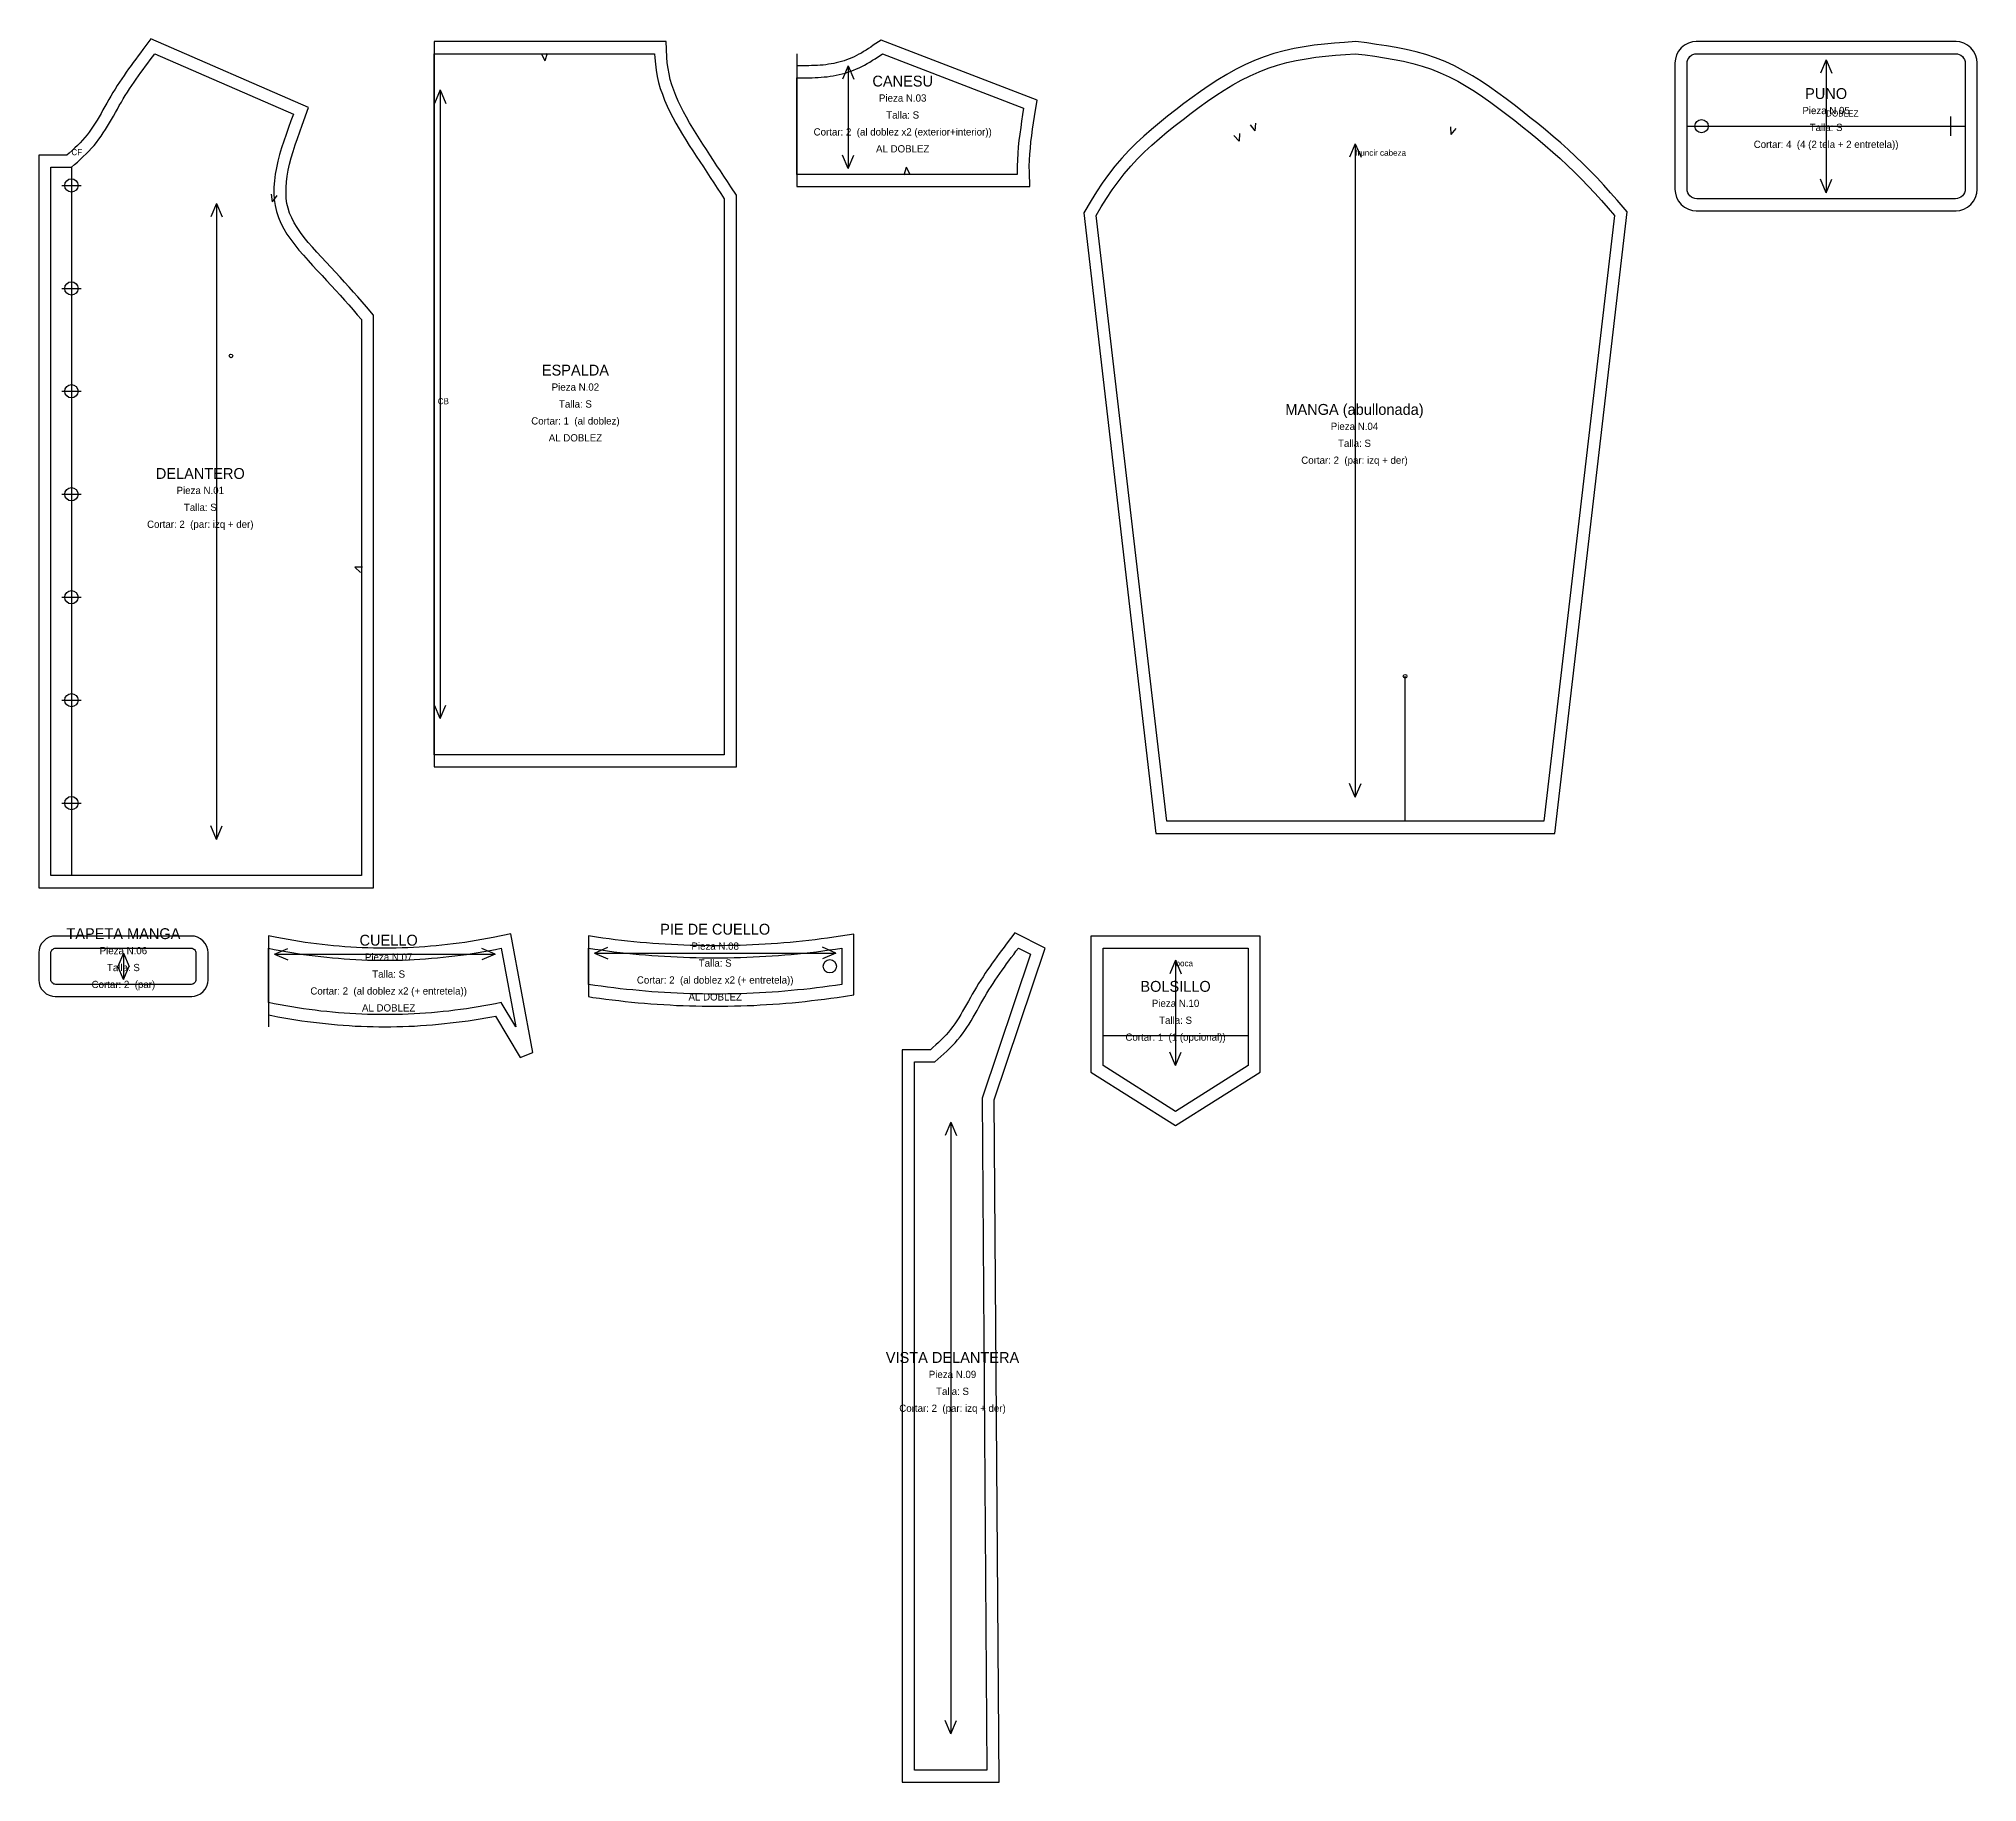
# Model space of a CAD drawing. Header units: centimetres. Extents: x -1 to 159, y -143 to 1.
import ezdxf
from ezdxf.enums import TextEntityAlignment as Align

# ---------------------------------------------------------------- set-up
doc = ezdxf.new("R2010")
doc.units = ezdxf.units.CM
for name, color, linetype in [('BOTONES', 30, 'Continuous'), ('CENTROS', 5, 'Continuous'), ('CONSTRUCCION', 8, 'Continuous'), ('CORTE', 1, 'Continuous'), ('COSTURA', 3, 'Continuous'), ('DOBLEZ', 6, 'Continuous'), ('HILO', 2, 'Continuous'), ('OJAL', 200, 'Continuous'), ('PIQUETES', 4, 'Continuous'), ('REFERENCIAS', 9, 'Continuous'), ('TEXTOS', 7, 'Continuous')]:
    doc.layers.add(name, color=color, linetype=linetype)

msp = doc.modelspace()

# ---------------------------------------------------------------- linework, layer by layer
at = {"layer": 'BOTONES'}
for centre in [(136.54, -6), (1.7, -10.9), (1.7, -19.42), (1.7, -27.93), (1.7, -36.45), (1.7, -44.97), (1.7, -53.48), (1.7, -62), (64.43, -75.5)]:
    msp.add_circle(centre, 0.55, dxfattribs=at)
at = {"layer": 'CENTROS'}
for centre in [(14.9, -25), (112.02, -51.5)]:
    msp.add_circle(centre, 0.15, dxfattribs=at)
at = {"layer": 'CONSTRUCCION'}
for p, q in [((135.34, -6), (158.34, -6)), ((1.7, -9.4), (1.7, -68)), ((112.02, -63.5), (112.02, -51.5)), ((87.03, -81.22), (99.03, -81.22))]:
    msp.add_line(p, q, dxfattribs=at)
at = {"layer": 'CORTE'}
for points in [[(-1, -69), (26.7, -69), (26.7, -21.62), (26.1, -20.94), (25.75, -20.54), (25.39, -20.13), (25.03, -19.72), (24.67, -19.32), (24.3, -18.91), (23.93, -18.5), (23.55, -18.08), (23.16, -17.67), (22.77, -17.26), (22.38, -16.84), (22.01, -16.43), (21.64, -16.02), (21.29, -15.61), (20.96, -15.2), (20.65, -14.8), (20.38, -14.39), (20.13, -13.99), (19.92, -13.59), (19.75, -13.19), (19.62, -12.79), (19.53, -12.39), (19.47, -11.97), (19.45, -11.53), (19.45, -11.08), (19.49, -10.61), (19.55, -10.13), (19.64, -9.64), (19.75, -9.13), (19.89, -8.62), (20.04, -8.09), (20.21, -7.55), (20.39, -7.01), (20.59, -6.46), (20.79, -5.91), (21.32, -4.46), (8.27, 1.23), (7.6, 0.34), (7.41, 0.08), (7.21, -0.19), (7.02, -0.45), (6.82, -0.72), (6.63, -0.98), (6.43, -1.25), (6.24, -1.53), (6.05, -1.8), (5.86, -2.08), (5.68, -2.36), (5.49, -2.64), (5.31, -2.93), (5.14, -3.22), (4.96, -3.51), (4.8, -3.8), (4.63, -4.09), (4.47, -4.38), (4.31, -4.66), (4.15, -4.94), (3.99, -5.22), (3.83, -5.49), (3.67, -5.75), (3.51, -6), (3.34, -6.25), (3.17, -6.49), (2.99, -6.72), (2.81, -6.94), (2.62, -7.16), (2.42, -7.37), (2.21, -7.59), (1.99, -7.8), (1.76, -8.01), (1.52, -8.22), (1.32, -8.4), (-1, -8.4), (-1, -69)], [(56.7, -11.7), (56.24, -11.01), (55.96, -10.58), (55.67, -10.14), (55.38, -9.7), (55.09, -9.27), (54.8, -8.83), (54.51, -8.38), (54.22, -7.94), (53.94, -7.5), (53.65, -7.05), (53.37, -6.6), (53.09, -6.16), (52.82, -5.71), (52.57, -5.26), (52.32, -4.81), (52.1, -4.37), (51.88, -3.92), (51.69, -3.47), (51.52, -3.02), (51.36, -2.57), (51.24, -2.13), (51.13, -1.68), (51.05, -1.22), (50.99, -0.76), (50.95, -0.28), (50.9, 1), (31.7, 1), (31.7, -59), (56.7, -59), (56.7, -11.7)], [(80.94, -9.8), (80.93, -9.32), (80.95, -8.82), (80.98, -8.32), (81.02, -7.81), (81.07, -7.3), (81.14, -6.78), (81.21, -6.25), (81.28, -5.72), (81.37, -5.19), (81.57, -3.86), (68.67, 1.12), (68.03, 0.69), (67.83, 0.55), (67.63, 0.42), (67.43, 0.29), (67.23, 0.17), (67.04, 0.05), (66.84, -0.05), (66.64, -0.16), (66.44, -0.25), (66.24, -0.34), (66.03, -0.43), (65.82, -0.51), (65.61, -0.58), (65.4, -0.65), (65.19, -0.71), (64.97, -0.76), (64.76, -0.81), (64.54, -0.85), (64.32, -0.88), (64.09, -0.91), (63.87, -0.94), (63.64, -0.96), (63.41, -0.97), (63.17, -0.98), (62.93, -0.99), (62.69, -1), (62.45, -1), (62.2, -1), (61.95, -1), (61.7, -1), (61.7, -11), (80.98, -11), (80.94, -9.8)], [(91.41, -64.5), (124.39, -64.5), (130.39, -13.08), (129.56, -12.12), (129.01, -11.5), (128.46, -10.88), (127.89, -10.27), (127.31, -9.66), (126.72, -9.08), (126.12, -8.5), (125.51, -7.94), (124.89, -7.39), (124.26, -6.85), (123.63, -6.31), (122.99, -5.79), (122.34, -5.27), (121.69, -4.75), (121.04, -4.24), (120.37, -3.73), (119.7, -3.23), (119.01, -2.74), (118.3, -2.27), (117.58, -1.83), (116.85, -1.41), (116.1, -1.02), (115.32, -0.66), (114.53, -0.35), (113.73, -0.08), (112.92, 0.15), (112.11, 0.34), (111.29, 0.51), (110.47, 0.65), (109.65, 0.77), (108.84, 0.89), (107.93, 1), (107, 0.93), (106.17, 0.87), (105.34, 0.79), (104.5, 0.69), (103.66, 0.57), (102.83, 0.42), (102, 0.24), (101.17, 0.02), (100.35, -0.25), (99.55, -0.56), (98.77, -0.92), (98, -1.3), (97.26, -1.72), (96.52, -2.17), (95.8, -2.63), (95.09, -3.12), (94.4, -3.62), (93.71, -4.13), (93.04, -4.65), (92.37, -5.17), (91.71, -5.71), (91.05, -6.26), (90.41, -6.82), (89.78, -7.41), (89.17, -8.02), (88.58, -8.65), (88.01, -9.31), (87.47, -9.99), (86.96, -10.71), (86.49, -11.43), (86.04, -12.16), (85.43, -13.18), (91.41, -64.5)], [(134.34, -11.25), (134.37, -11.55), (134.47, -11.89), (134.64, -12.2), (134.86, -12.48), (135.14, -12.7), (135.45, -12.87), (135.79, -12.97), (136.09, -13), (157.59, -13), (157.89, -12.97), (158.23, -12.87), (158.54, -12.7), (158.82, -12.48), (159.04, -12.2), (159.21, -11.89), (159.31, -11.55), (159.34, -11.25), (159.34, -0.75), (159.31, -0.45), (159.21, -0.11), (159.04, 0.2), (158.82, 0.48), (158.54, 0.7), (158.23, 0.87), (157.89, 0.97), (157.59, 1), (136.09, 1), (135.79, 0.97), (135.45, 0.87), (135.14, 0.7), (134.86, 0.48), (134.64, 0.2), (134.47, -0.11), (134.37, -0.45), (134.34, -0.75), (134.34, -11.25)], [(-1, -76.65), (-0.98, -76.87), (-0.9, -77.14), (-0.77, -77.38), (-0.59, -77.59), (-0.38, -77.77), (-0.14, -77.9), (0.13, -77.98), (0.35, -78), (11.65, -78), (11.87, -77.98), (12.14, -77.9), (12.38, -77.77), (12.59, -77.59), (12.77, -77.38), (12.9, -77.14), (12.98, -76.87), (13, -76.65), (13, -74.35), (12.98, -74.13), (12.9, -73.86), (12.77, -73.62), (12.59, -73.41), (12.38, -73.23), (12.14, -73.1), (11.87, -73.02), (11.65, -73), (0.35, -73), (0.13, -73.02), (-0.14, -73.1), (-0.38, -73.23), (-0.59, -73.41), (-0.77, -73.62), (-0.9, -73.86), (-0.98, -74.13), (-1, -74.35), (-1, -76.65)], [(18.78, -79.67), (19.27, -79.76), (19.76, -79.85), (20.25, -79.93), (20.75, -80), (21.24, -80.07), (21.73, -80.13), (22.22, -80.19), (22.71, -80.24), (23.2, -80.29), (23.7, -80.34), (24.19, -80.37), (24.68, -80.41), (25.17, -80.44), (25.66, -80.46), (26.16, -80.48), (26.65, -80.49), (27.14, -80.5), (27.63, -80.5), (28.12, -80.5), (28.62, -80.49), (29.11, -80.48), (29.6, -80.46), (30.09, -80.44), (30.58, -80.41), (31.08, -80.37), (31.57, -80.34), (32.06, -80.29), (32.55, -80.24), (33.04, -80.19), (33.53, -80.13), (34.03, -80.07), (34.52, -80), (35.01, -79.93), (35.5, -79.85), (35.99, -79.76), (36.48, -79.67), (36.77, -79.62), (38.82, -83.04), (39.88, -82.64), (38.06, -72.82), (36.59, -73.12), (36.12, -73.21), (35.65, -73.29), (35.17, -73.37), (34.7, -73.45), (34.23, -73.52), (33.76, -73.59), (33.29, -73.65), (32.82, -73.7), (32.34, -73.76), (31.87, -73.8), (31.4, -73.84), (30.93, -73.88), (30.46, -73.91), (29.99, -73.94), (29.52, -73.96), (29.05, -73.98), (28.57, -73.99), (28.1, -74), (27.63, -74), (27.16, -74), (26.69, -73.99), (26.22, -73.98), (25.75, -73.96), (25.28, -73.94), (24.8, -73.91), (24.33, -73.88), (23.86, -73.84), (23.39, -73.8), (22.92, -73.76), (22.45, -73.7), (21.98, -73.65), (21.5, -73.59), (21.03, -73.52), (20.56, -73.45), (20.09, -73.37), (19.62, -73.29), (19.15, -73.21), (18.68, -73.12), (18, -72.98), (18, -79.52), (18.29, -79.58), (18.78, -79.67)], [(45.38, -78.14), (45.91, -78.21), (46.44, -78.28), (46.97, -78.34), (47.5, -78.4), (48.03, -78.46), (48.57, -78.51), (49.1, -78.55), (49.63, -78.6), (50.16, -78.64), (50.69, -78.67), (51.22, -78.7), (51.76, -78.73), (52.29, -78.75), (52.82, -78.77), (53.35, -78.78), (53.88, -78.79), (54.41, -78.8), (54.95, -78.8), (55.48, -78.8), (56.01, -78.79), (56.54, -78.78), (57.07, -78.77), (57.6, -78.75), (58.14, -78.73), (58.67, -78.7), (59.2, -78.67), (59.73, -78.64), (60.26, -78.6), (60.79, -78.55), (61.33, -78.51), (61.86, -78.46), (62.39, -78.4), (62.92, -78.34), (63.45, -78.28), (63.98, -78.21), (64.52, -78.14), (65.05, -78.07), (66.43, -77.86), (66.43, -72.84), (64.76, -73.09), (64.24, -73.16), (63.73, -73.23), (63.21, -73.3), (62.69, -73.36), (62.18, -73.41), (61.66, -73.47), (61.14, -73.52), (60.63, -73.56), (60.11, -73.6), (59.59, -73.64), (59.08, -73.67), (58.56, -73.7), (58.04, -73.73), (57.53, -73.75), (57.01, -73.77), (56.5, -73.78), (55.98, -73.79), (55.46, -73.8), (54.95, -73.8), (54.43, -73.8), (53.91, -73.79), (53.4, -73.78), (52.88, -73.77), (52.36, -73.75), (51.85, -73.73), (51.33, -73.7), (50.81, -73.67), (50.3, -73.64), (49.78, -73.6), (49.26, -73.56), (48.75, -73.52), (48.23, -73.47), (47.71, -73.41), (47.2, -73.36), (46.68, -73.3), (46.17, -73.23), (45.65, -73.16), (45.13, -73.09), (44.46, -72.99), (44.46, -78.01), (44.84, -78.07), (45.38, -78.14)], [(70.43, -143), (78.44, -143), (78.03, -86.56), (82.25, -73.99), (79.73, -72.73), (79.03, -73.66), (78.84, -73.92), (78.64, -74.19), (78.45, -74.45), (78.25, -74.72), (78.06, -74.98), (77.86, -75.25), (77.67, -75.53), (77.48, -75.8), (77.29, -76.08), (77.11, -76.36), (76.92, -76.64), (76.74, -76.93), (76.56, -77.22), (76.39, -77.51), (76.22, -77.8), (76.06, -78.09), (75.9, -78.38), (75.74, -78.66), (75.58, -78.94), (75.42, -79.22), (75.26, -79.49), (75.1, -79.75), (74.94, -80), (74.77, -80.25), (74.6, -80.49), (74.42, -80.72), (74.24, -80.94), (74.05, -81.16), (73.85, -81.37), (73.63, -81.59), (73.41, -81.8), (73.19, -82.01), (72.95, -82.22), (72.75, -82.4), (70.43, -82.4), (70.43, -143)], [(86.03, -84.27), (93.03, -88.68), (100.03, -84.27), (100.03, -73), (86.03, -73), (86.03, -84.27)]]:
    msp.add_lwpolyline(points, close=True, dxfattribs=at)
at = {"layer": 'COSTURA'}
for points in [[(0, -9.4), (1.7, -9.4), (1.95, -9.18), (2.19, -8.97), (2.43, -8.75), (2.67, -8.52), (2.91, -8.3), (3.14, -8.07), (3.36, -7.83), (3.57, -7.59), (3.78, -7.34), (3.97, -7.08), (4.16, -6.82), (4.34, -6.55), (4.52, -6.28), (4.69, -6), (4.85, -5.72), (5.02, -5.44), (5.18, -5.16), (5.34, -4.87), (5.5, -4.58), (5.66, -4.3), (5.83, -4.02), (5.99, -3.73), (6.16, -3.46), (6.34, -3.18), (6.51, -2.91), (6.69, -2.64), (6.88, -2.37), (7.06, -2.1), (7.25, -1.83), (7.44, -1.57), (7.63, -1.3), (7.82, -1.04), (8.02, -0.78), (8.21, -0.52), (8.4, -0.26), (8.6, 0), (20.06, -5), (19.85, -5.56), (19.65, -6.12), (19.45, -6.68), (19.26, -7.24), (19.08, -7.8), (18.92, -8.35), (18.78, -8.9), (18.66, -9.44), (18.56, -9.98), (18.49, -10.51), (18.45, -11.04), (18.45, -11.56), (18.48, -12.07), (18.55, -12.57), (18.66, -13.06), (18.82, -13.54), (19.02, -14.01), (19.26, -14.48), (19.53, -14.93), (19.84, -15.38), (20.17, -15.82), (20.52, -16.25), (20.89, -16.68), (21.27, -17.11), (21.65, -17.52), (22.04, -17.94), (22.43, -18.35), (22.81, -18.76), (23.19, -19.17), (23.56, -19.58), (23.92, -19.98), (24.28, -20.39), (24.64, -20.79), (25, -21.2), (25.35, -21.6), (25.7, -22), (25.7, -68), (0, -68)], [(31.7, 0), (49.94, 0), (49.96, -0.34), (50, -0.86), (50.06, -1.37), (50.15, -1.88), (50.27, -2.38), (50.41, -2.87), (50.58, -3.36), (50.76, -3.85), (50.97, -4.33), (51.2, -4.81), (51.44, -5.28), (51.69, -5.75), (51.96, -6.21), (52.24, -6.68), (52.52, -7.13), (52.81, -7.59), (53.1, -8.04), (53.39, -8.49), (53.68, -8.93), (53.97, -9.37), (54.26, -9.81), (54.54, -10.25), (54.83, -10.69), (55.12, -11.13), (55.41, -11.56), (55.7, -12), (55.7, -58), (31.7, -58)], [(61.7, -2), (61.95, -2), (62.2, -2), (62.46, -2), (62.71, -2), (62.96, -1.99), (63.21, -1.98), (63.46, -1.97), (63.71, -1.95), (63.96, -1.93), (64.21, -1.91), (64.46, -1.87), (64.71, -1.83), (64.95, -1.79), (65.2, -1.73), (65.44, -1.67), (65.69, -1.61), (65.93, -1.53), (66.16, -1.45), (66.4, -1.36), (66.63, -1.26), (66.86, -1.16), (67.09, -1.05), (67.31, -0.94), (67.53, -0.81), (67.75, -0.69), (67.96, -0.55), (68.17, -0.42), (68.38, -0.28), (68.59, -0.14), (68.8, 0), (80.46, -4.5), (80.38, -5.04), (80.3, -5.58), (80.22, -6.11), (80.14, -6.65), (80.08, -7.19), (80.02, -7.72), (79.98, -8.25), (79.95, -8.78), (79.93, -9.3), (79.94, -9.83), (79.94, -10), (61.7, -10)], [(86.46, -13.4), (86.89, -12.68), (87.33, -11.97), (87.79, -11.27), (88.27, -10.59), (88.78, -9.94), (89.32, -9.32), (89.89, -8.71), (90.47, -8.13), (91.08, -7.57), (91.7, -7.02), (92.34, -6.48), (92.99, -5.95), (93.65, -5.44), (94.32, -4.93), (94.99, -4.43), (95.67, -3.94), (96.36, -3.47), (97.05, -3.01), (97.76, -2.59), (98.47, -2.19), (99.2, -1.82), (99.94, -1.49), (100.69, -1.19), (101.46, -0.94), (102.23, -0.73), (103.02, -0.56), (103.82, -0.42), (104.63, -0.3), (105.44, -0.21), (106.26, -0.13), (107.08, -0.06), (107.9, 0), (108.71, -0.11), (109.51, -0.22), (110.31, -0.34), (111.1, -0.48), (111.89, -0.63), (112.67, -0.82), (113.44, -1.03), (114.19, -1.29), (114.93, -1.58), (115.66, -1.91), (116.37, -2.28), (117.07, -2.69), (117.76, -3.11), (118.44, -3.57), (119.11, -4.04), (119.77, -4.53), (120.43, -5.03), (121.08, -5.53), (121.72, -6.05), (122.36, -6.56), (122.99, -7.08), (123.61, -7.61), (124.23, -8.14), (124.83, -8.68), (125.43, -9.23), (126.02, -9.79), (126.6, -10.37), (127.16, -10.95), (127.72, -11.55), (128.26, -12.16), (128.8, -12.78), (129.34, -13.4), (123.5, -63.5), (92.3, -63.5)], [(135.34, -0.8), (135.36, -0.64), (135.4, -0.49), (135.48, -0.36), (135.58, -0.23), (135.7, -0.13), (135.83, -0.06), (135.98, -0.02), (136.14, 0), (157.54, 0), (157.7, -0.02), (157.85, -0.06), (157.99, -0.13), (158.11, -0.23), (158.21, -0.36), (158.28, -0.49), (158.33, -0.64), (158.34, -0.8), (158.34, -11.2), (158.33, -11.36), (158.28, -11.51), (158.21, -11.64), (158.11, -11.77), (157.99, -11.87), (157.85, -11.94), (157.7, -11.98), (157.54, -12), (136.14, -12), (135.98, -11.98), (135.83, -11.94), (135.7, -11.87), (135.58, -11.77), (135.48, -11.64), (135.4, -11.51), (135.36, -11.36), (135.34, -11.2)], [(0, -74.4), (0.01, -74.32), (0.03, -74.25), (0.07, -74.18), (0.12, -74.12), (0.18, -74.07), (0.25, -74.03), (0.32, -74.01), (0.4, -74), (11.6, -74), (11.68, -74.01), (11.75, -74.03), (11.82, -74.07), (11.88, -74.12), (11.93, -74.18), (11.97, -74.25), (11.99, -74.32), (12, -74.4), (12, -76.6), (11.99, -76.68), (11.97, -76.75), (11.93, -76.82), (11.88, -76.88), (11.82, -76.93), (11.75, -76.97), (11.68, -76.99), (11.6, -77), (0.4, -77), (0.32, -76.99), (0.25, -76.97), (0.18, -76.93), (0.12, -76.88), (0.07, -76.82), (0.03, -76.75), (0.01, -76.68), (0, -76.6)], [(18, -74), (18.48, -74.1), (18.96, -74.19), (19.44, -74.28), (19.93, -74.36), (20.41, -74.44), (20.89, -74.51), (21.37, -74.58), (21.85, -74.64), (22.33, -74.7), (22.82, -74.75), (23.3, -74.8), (23.78, -74.84), (24.26, -74.88), (24.74, -74.91), (25.22, -74.94), (25.71, -74.96), (26.19, -74.98), (26.67, -74.99), (27.15, -75), (27.63, -75), (28.11, -75), (28.6, -74.99), (29.08, -74.98), (29.56, -74.96), (30.04, -74.94), (30.52, -74.91), (31, -74.88), (31.48, -74.84), (31.97, -74.8), (32.45, -74.75), (32.93, -74.7), (33.41, -74.64), (33.89, -74.58), (34.37, -74.51), (34.86, -74.44), (35.34, -74.36), (35.82, -74.28), (36.3, -74.19), (36.78, -74.1), (37.26, -74), (38.46, -80.5), (37.26, -78.5), (36.78, -78.6), (36.3, -78.69), (35.82, -78.78), (35.34, -78.86), (34.86, -78.94), (34.37, -79.01), (33.89, -79.08), (33.41, -79.14), (32.93, -79.2), (32.45, -79.25), (31.97, -79.3), (31.48, -79.34), (31, -79.38), (30.52, -79.41), (30.04, -79.44), (29.56, -79.46), (29.08, -79.48), (28.6, -79.49), (28.11, -79.5), (27.63, -79.5), (27.15, -79.5), (26.67, -79.49), (26.19, -79.48), (25.71, -79.46), (25.22, -79.44), (24.74, -79.41), (24.26, -79.38), (23.78, -79.34), (23.3, -79.3), (22.82, -79.25), (22.33, -79.2), (21.85, -79.14), (21.37, -79.08), (20.89, -79.01), (20.41, -78.94), (19.93, -78.86), (19.44, -78.78), (18.96, -78.69), (18.48, -78.6), (18, -78.5)], [(44.46, -74), (44.99, -74.08), (45.51, -74.15), (46.04, -74.22), (46.56, -74.29), (47.08, -74.35), (47.61, -74.41), (48.13, -74.46), (48.66, -74.51), (49.18, -74.56), (49.71, -74.6), (50.23, -74.64), (50.75, -74.67), (51.28, -74.7), (51.8, -74.73), (52.33, -74.75), (52.85, -74.77), (53.37, -74.78), (53.9, -74.79), (54.42, -74.8), (54.95, -74.8), (55.47, -74.8), (55.99, -74.79), (56.52, -74.78), (57.04, -74.77), (57.57, -74.75), (58.09, -74.73), (58.61, -74.7), (59.14, -74.67), (59.66, -74.64), (60.19, -74.6), (60.71, -74.56), (61.24, -74.51), (61.76, -74.46), (62.28, -74.41), (62.81, -74.35), (63.33, -74.29), (63.86, -74.22), (64.38, -74.15), (64.9, -74.08), (65.43, -74), (65.43, -77), (64.9, -77.08), (64.38, -77.15), (63.86, -77.22), (63.33, -77.29), (62.81, -77.35), (62.28, -77.41), (61.76, -77.46), (61.24, -77.51), (60.71, -77.56), (60.19, -77.6), (59.66, -77.64), (59.14, -77.67), (58.61, -77.7), (58.09, -77.73), (57.57, -77.75), (57.04, -77.77), (56.52, -77.78), (55.99, -77.79), (55.47, -77.8), (54.95, -77.8), (54.42, -77.8), (53.9, -77.79), (53.37, -77.78), (52.85, -77.77), (52.33, -77.75), (51.8, -77.73), (51.28, -77.7), (50.75, -77.67), (50.23, -77.64), (49.71, -77.6), (49.18, -77.56), (48.66, -77.51), (48.13, -77.46), (47.61, -77.41), (47.08, -77.35), (46.56, -77.29), (46.04, -77.22), (45.51, -77.15), (44.99, -77.08), (44.46, -77)], [(71.43, -83.4), (73.13, -83.4), (73.37, -83.18), (73.62, -82.97), (73.86, -82.75), (74.1, -82.52), (74.34, -82.3), (74.56, -82.07), (74.79, -81.83), (75, -81.59), (75.21, -81.34), (75.4, -81.08), (75.59, -80.82), (75.77, -80.55), (75.95, -80.28), (76.12, -80), (76.28, -79.72), (76.45, -79.44), (76.61, -79.16), (76.77, -78.87), (76.93, -78.58), (77.09, -78.3), (77.25, -78.02), (77.42, -77.73), (77.59, -77.46), (77.77, -77.18), (77.94, -76.91), (78.12, -76.64), (78.31, -76.37), (78.49, -76.1), (78.68, -75.83), (78.87, -75.57), (79.06, -75.3), (79.25, -75.04), (79.44, -74.78), (79.64, -74.52), (79.83, -74.26), (80.03, -74), (81.03, -74.5), (77.03, -86.4), (77.43, -142), (71.43, -142)], [(87.03, -74), (99.03, -74), (99.03, -83.72), (93.03, -87.5), (87.03, -83.72)]]:
    msp.add_lwpolyline(points, close=True, dxfattribs=at)
at = {"layer": 'DOBLEZ'}
for p, q in [((31.7, 0), (31.7, -58)), ((61.7, 0), (61.7, -10)), ((18, -74), (18, -80.5)), ((44.46, -74), (44.46, -77.8))]:
    msp.add_line(p, q, dxfattribs=at)
at = {"layer": 'HILO'}
for p, q in [((65.96, -1), (65.49, -2.11)), ((65.96, -1), (65.96, -9.5)), ((65.96, -1), (66.43, -2.11)), ((146.84, -0.5), (146.37, -1.61)), ((146.84, -0.5), (146.84, -11.5)), ((146.84, -0.5), (147.31, -1.61)), ((32.2, -3), (31.73, -4.11)), ((32.2, -3), (32.2, -55)), ((32.2, -3), (32.67, -4.11)), ((107.9, -7.46), (107.43, -8.57)), ((107.9, -7.46), (107.9, -61.5)), ((107.9, -7.46), (108.37, -8.57)), ((65.96, -9.5), (65.49, -8.39)), ((65.96, -9.5), (66.43, -8.39)), ((146.84, -11.5), (146.37, -10.39)), ((146.84, -11.5), (147.31, -10.39)), ((13.7, -12.4), (13.23, -13.51)), ((13.7, -12.4), (13.7, -65)), ((13.7, -12.4), (14.17, -13.51)), ((32.2, -55), (31.73, -53.89)), ((32.2, -55), (32.67, -53.89)), ((107.9, -61.5), (107.43, -60.39)), ((107.9, -61.5), (108.37, -60.39)), ((13.7, -65), (13.23, -63.89)), ((13.7, -65), (14.17, -63.89)), ((6, -74.4), (5.53, -75.51)), ((6, -74.4), (6, -76.6)), ((6, -74.4), (6.47, -75.51)), ((18.5, -74.5), (19.61, -74.03)), ((18.5, -74.5), (36.76, -74.5)), ((18.5, -74.5), (19.61, -74.97)), ((36.76, -74.5), (35.66, -74.03)), ((36.76, -74.5), (35.66, -74.97)), ((44.96, -74.4), (46.07, -73.93)), ((44.96, -74.4), (64.93, -74.4)), ((44.96, -74.4), (46.07, -74.87)), ((64.93, -74.4), (63.82, -73.93)), ((64.93, -74.4), (63.82, -74.87)), ((93.03, -75), (92.56, -76.11)), ((93.03, -75), (93.03, -83.72)), ((93.03, -75), (93.5, -76.11)), ((6, -76.6), (5.53, -75.49)), ((6, -76.6), (6.47, -75.49)), ((93.03, -83.72), (92.56, -82.61)), ((93.03, -83.72), (93.5, -82.61)), ((74.43, -88.4), (73.96, -89.51)), ((74.43, -88.4), (74.43, -139)), ((74.43, -88.4), (74.9, -89.51)), ((74.43, -139), (73.96, -137.89)), ((74.43, -139), (74.9, -137.89))]:
    msp.add_line(p, q, dxfattribs=at)
at = {"layer": 'OJAL'}
for p, q in [((157.14, -5.2), (157.14, -6.8)), ((0.9, -10.9), (2.5, -10.9)), ((0.9, -19.42), (2.5, -19.42)), ((0.9, -27.93), (2.5, -27.93)), ((0.9, -36.45), (2.5, -36.45)), ((0.9, -44.97), (2.5, -44.97)), ((0.9, -53.48), (2.5, -53.48)), ((0.9, -62), (2.5, -62))]:
    msp.add_line(p, q, dxfattribs=at)
at = {"layer": 'PIQUETES'}
for p, q in [((41.06, 0.02), (40.87, -0.6)), ((40.58, -0.02), (40.87, -0.6)), ((99.19, -5.89), (99.6, -6.39)), ((99.64, -5.74), (99.6, -6.39)), ((115.76, -6.05), (115.81, -6.7)), ((116.22, -6.2), (115.81, -6.7)), ((97.86, -6.78), (98.3, -7.25)), ((98.31, -6.6), (98.3, -7.25)), ((70.58, -10.02), (70.77, -9.4)), ((71.06, -9.98), (70.77, -9.4)), ((18.22, -11.63), (18.31, -12.27)), ((18.69, -11.74), (18.31, -12.27)), ((25.61, -42.92), (25.14, -42.48)), ((25.79, -42.48), (25.14, -42.48))]:
    msp.add_line(p, q, dxfattribs=at)

# ---------------------------------------------------------------- texts
at = {"layer": 'REFERENCIAS'}
for s, p in [('DOBLEZ', (146.84, -5.2)), ('CF', (1.7, -8.4)), ('fruncir cabeza', (107.9, -8.45)), ('CB', (32, -29)), ('boca', (93.03, -75.5))]:
    msp.add_text(s, height=0.5, dxfattribs=at).set_placement(p)
at = {"layer": 'TEXTOS'}
for s, height, p in [('CANESU', 0.9, (70.46, -2.27)), ('PUNO', 0.9, (146.84, -3.3)), ('Pieza N.03', 0.6, (70.46, -3.67)), ('Talla: S', 0.6, (70.46, -5.07)), ('Pieza N.05', 0.6, (146.84, -4.7)), ('Cortar: 2  (al doblez x2 (exterior+interior))', 0.6, (70.46, -6.47)), ('Talla: S', 0.6, (146.84, -6.1)), ('AL DOBLEZ', 0.6, (70.46, -7.87)), ('Cortar: 4  (4 (2 tela + 2 entretela))', 0.6, (146.84, -7.5)), ('ESPALDA', 0.9, (43.39, -26.18)), ('Pieza N.02', 0.6, (43.39, -27.58)), ('Talla: S', 0.6, (43.39, -28.98)), ('Cortar: 1  (al doblez)', 0.6, (43.39, -30.38)), ('MANGA (abullonada)', 0.9, (107.83, -29.43)), ('AL DOBLEZ', 0.6, (43.39, -31.78)), ('Pieza N.04', 0.6, (107.83, -30.83)), ('Talla: S', 0.6, (107.83, -32.23)), ('Cortar: 2  (par: izq + der)', 0.6, (107.83, -33.63)), ('DELANTERO', 0.9, (12.36, -34.73)), ('Pieza N.01', 0.6, (12.36, -36.13)), ('Talla: S', 0.6, (12.36, -37.53)), ('Cortar: 2  (par: izq + der)', 0.6, (12.36, -38.93)), ('PIE DE CUELLO', 0.9, (54.95, -72.43)), ('TAPETA MANGA', 0.9, (6, -72.8)), ('CUELLO', 0.9, (27.94, -73.34)), ('Pieza N.08', 0.6, (54.95, -73.83)), ('Pieza N.06', 0.6, (6, -74.2)), ('Talla: S', 0.6, (6, -75.6)), ('Pieza N.07', 0.6, (27.94, -74.74)), ('Talla: S', 0.6, (54.95, -75.23)), ('Cortar: 2  (par)', 0.6, (6, -77)), ('Talla: S', 0.6, (27.94, -76.14)), ('Cortar: 2  (al doblez x2 (+ entretela))', 0.6, (54.95, -76.63)), ('BOLSILLO', 0.9, (93.03, -77.16)), ('Cortar: 2  (al doblez x2 (+ entretela))', 0.6, (27.94, -77.54)), ('AL DOBLEZ', 0.6, (54.95, -78.03)), ('Pieza N.10', 0.6, (93.03, -78.56)), ('AL DOBLEZ', 0.6, (27.94, -78.94)), ('Talla: S', 0.6, (93.03, -79.96)), ('Cortar: 1  (1 (opcional))', 0.6, (93.03, -81.36)), ('VISTA DELANTERA', 0.9, (74.58, -107.86)), ('Pieza N.09', 0.6, (74.58, -109.26)), ('Talla: S', 0.6, (74.58, -110.66)), ('Cortar: 2  (par: izq + der)', 0.6, (74.58, -112.06))]:
    msp.add_text(s, height=height, dxfattribs=at).set_placement(p, align=Align.MIDDLE_CENTER)

doc.saveas('drawing.dxf')
